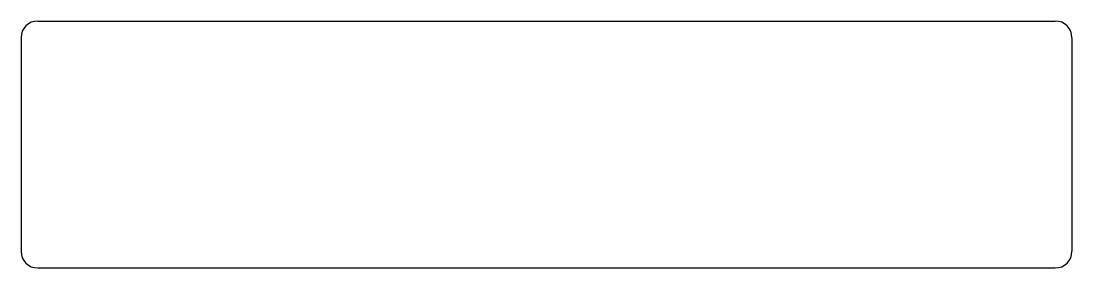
# Model space of a CAD drawing. Header units: millimetres. Extents: x 0 to 315, y 0 to 74.
import ezdxf

# ---------------------------------------------------------------- set-up
doc = ezdxf.new("R2010")
doc.units = ezdxf.units.MM
doc.header["$MEASUREMENT"] = 0

msp = doc.modelspace()

# ---------------------------------------------------------------- linework, layer by layer
for p, q in [((5, 74.1), (310.1, 74.1)), ((0, 69.1), (0, 5)), ((315.1, 69.1), (315.1, 5)), ((5, 0), (310.1, 0))]:
    msp.add_line(p, q)
for centre, start, end in [((5, 69.1), 90, 180), ((310.1, 69.1), 0, 90), ((5, 5), 180, 270), ((310.1, 5), 270, 0)]:
    msp.add_arc(centre, 5, start, end)

doc.saveas('drawing.dxf')
